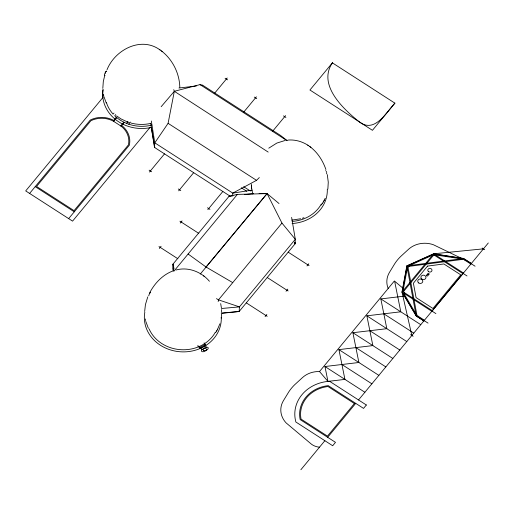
<?xml version="1.0" encoding="UTF-8"?>
<svg xmlns="http://www.w3.org/2000/svg" width="514" height="514" viewBox="0 0 514 514"><rect width="100%" height="100%" fill="white"/><g stroke="black" fill="none" stroke-linecap="round" stroke-linejoin="round"><path stroke-width="0.77" d="M102.813 88.402L103.301 81.52L104.683 75.699M144.665 311.458L145.43 304.596L147.769 296.899M229.886 196.02L154.515 147.428L154.785 142.834L151.315 121.008M232.649 195.416L232.784 193.116L256.537 180.343L259.319 177.555M221.643 313.836L221.238 318.082M327.868 189.081L328.266 182.187L327.309 174.612M411.842 335.481L401.993 292.068L406.857 265.873L433.623 253.8L483.443 248.847M218.174 301.557L218.495 299.855L281.955 223.076L267.087 193.598L259.127 193.367M252.368 190.077L232.784 193.116L154.785 142.834L168.097 123.328L174.33 91.293L173.745 89.654M219.896 323.801L217.467 329.519M325.176 198.308L324.09 200.518M107.021 69.724C114.943 49.787 141.125 35.967 160.098 49.974M326.686 173.931L326.679 172.408M215.764 332.404L216.844 330.65M322.182 203.698L323.467 201.642M150.075 292.036C155.093 282.873 162.816 274.765 172.73 271.019M216.657 330.984L217.653 329.185M323.28 201.976L324.283 200.177M206.384 347.406C209.095 346.378 208.613 349.469 206.557 350.098A11.147 9.785 3.4 0 1 204.598 351.139C201.925 353.06 199.663 350.381 203.043 348.916A11.147 9.785 3.4 0 1 205.002 347.875L206.455 347.226L205.304 345.671L200.736 348.004L201.963 349.771M321.218 205.067L322.387 203.396M332.429 62.804C317.562 84.566 342.478 108.3 358.554 121.291C374.327 134.321 385.866 112.849 394.938 103.102M366.341 404.993L363.546 408.399L328.234 385.635A33.294 29.234 3.4 0 0 300.176 419.585L335.488 442.348L332.686 445.741L295.865 422.007A38.107 33.455 3.4 0 1 329.532 381.266L366.353 405.006M29.606 193.431L90.265 120.045A23.143 20.316 3.4 0 1 113.877 120.456M113.999 113.067L113.119 114.127A36.089 31.688 3.4 0 1 106.449 102.601M115.746 114.577L114.738 115.798A36.089 31.688 3.4 0 0 151.861 125.056M113.311 121.131L121.131 126.174A22.398 19.667 3.4 0 1 128.423 144.89L74.067 210.65L36.558 186.466L90.907 120.706A22.398 19.667 3.4 0 1 113.311 121.131L116.415 117.391M120.739 125.924L123.842 122.171M121.131 126.174L124.266 122.377M126.457 123.354L127.896 121.612M128.751 124.202L130.505 122.075M68.658 218.611L129.335 145.205A23.361 20.515 3.4 0 0 121.696 125.493M149.49 172.036L164.506 153.866M214.704 93.13L227.22 77.993M178.66 190.842L193.675 172.678M243.379 112.54L256.39 96.799M159.321 248.435L161.094 246.29M180.266 223.089L182.046 220.936M207.829 209.648L222.845 191.484M272.548 131.346L285.566 115.605M279.031 203.544L267.087 193.598L237.384 194.401L229.038 196.297L173.019 264.074L172.743 268.674L173.25 271M237.384 194.401L173.867 271.251L173.019 264.074L174.028 268.732M265.076 316.611L266.85 314.465M286.028 291.265L287.801 289.119M306.98 265.918L308.753 263.772M319.522 447.18A14.129 12.4 3.4 0 1 311.523 444.244L286.105 422.894A22.822 20.033 3.4 0 1 283.33 400.83L288.772 391.899A47.873 42.032 3.4 0 1 294.734 384.69L302.701 377.392A22.822 20.033 3.4 0 1 319.522 371.538L394.366 280.985L402.745 288.026M409.941 282.449L403.137 290.68L407.3 268.263L406.439 268.128M410.667 281.576L424.949 264.292M425.669 263.419L432.48 255.182L409.568 265.52L409.163 264.832M410.146 283.522L403.214 291.907L412.864 298.126M410.866 282.649L426.17 264.132M426.89 263.258L433.822 254.873L443.473 261.093M403.766 293.211L404.28 292.594M434.889 255.561L435.397 254.944L461.064 258.799M417.529 316.746L418.036 316.129M464.463 259.962L464.971 259.345M300.876 469.732L324.867 440.704M327.675 437.311L355.733 403.361M358.528 399.956L488.3 242.974M200.267 274.065L267.087 193.598L206.05 267.023L188.111 254.025M114.995 119.094L116.453 117.34M113.69 121.381L116.806 117.635M161.171 106.694L174.33 91.293L200.042 84.604L202.696 85.253L280.483 135.4L287.185 140.618M268.764 148.18L276.808 143.085L285.231 140.431M199.92 347.368L204.842 344.733M302.309 218.27L303.967 217.705M300.619 218.765L291.843 220.108M176.026 270.004C188.163 266.593 201.462 271.835 209.436 281.28M150.435 123.476C144.042 124.883 137.315 124.729 130.986 123.058M471.364 263.464L463.609 258.465L406.857 265.873L416.167 315.866L423.902 320.877L416.167 315.866L401.993 292.068M407.21 267.775L408.077 267.659M415.865 314.253L416.726 314.144M394.797 282.025L400.791 311.792L366.861 315.821L372.856 345.594L338.925 349.623L344.926 379.39L327.951 381.401L324.957 366.521L358.888 362.492L352.893 332.725L386.824 328.69L380.829 298.923L404.614 296.096M178.943 88.022L196.361 85.992M201.109 85.44L202.696 85.253M229.038 196.297L232.958 195.866M244.715 194.581L253.338 193.637M222.286 313.283L239.158 311.49L295.177 243.713L294.856 242.139M221.476 308.503L239.434 306.89L295.306 239.293L291.624 217.403M221.2 313.103L239.158 311.49L239.434 306.89L218.495 299.855L216.465 298.628M287.859 140.084C295.139 139.429 302.573 141.543 308.561 145.68M105.055 75.667L104.316 74.858L105.19 72.647A11.147 9.785 3.4 0 1 106.533 71.022M433.623 253.8L463.609 258.465M402.308 290.371L403.169 290.506M127.6 121.998L129.277 122.563M122.39 123.925L122.852 124.092M116.562 115.888L121.073 118.959L127.491 121.953M460.929 258.047L433.366 244.728A22.822 20.033 3.4 0 0 408.726 249.117L400.753 256.415A47.873 42.032 3.4 0 0 394.797 263.624L389.355 272.555A22.822 20.033 3.4 0 0 388.166 288.482M206.05 267.023L232.733 282.629M471.274 263.573L463.538 258.606L433.649 253.961L407.017 265.976L402.173 292.042L416.301 315.763L424.005 320.755M225.1 78.269L227.567 79.863M254.269 97.075L256.737 98.669M283.439 115.881L285.912 117.475M482.171 248.031L484.715 249.669M200.042 84.604L287.056 140.695M471.171 263.695L475.077 266.213M470.85 264.08L463.397 259.274L407.865 266.522L416.97 315.442L424.423 320.248M435.345 254.912L444.694 260.932M445.696 261.581L463.455 273.03M463.114 273.442L467.02 275.96M444.475 261.742L462.947 273.647L432.332 310.681L413.866 298.775M432.345 255.342L433.058 255.799M168.097 123.328L256.537 180.343M243.707 186.717L250.402 191.035M403.265 290.526L403.978 290.982M241.297 187.764L246.675 191.234M431.998 311.099L435.904 313.617M413.063 299.206L403.715 293.179L415.749 313.624M414.066 299.855L431.824 311.298M424.14 320.601L428.046 323.12M380.829 298.923L420.773 324.675M288.193 252.162L309.1 265.642M383.823 313.81L413.789 333.123M410.57 334.659L413.108 336.297M149.144 170.166L151.611 171.76M178.313 188.972L180.78 190.566M207.483 207.778L209.956 209.371M366.861 315.821L406.805 341.572M369.855 330.708L399.821 350.028M179.919 221.219L198.802 233.388M267.241 277.509L288.148 290.988M352.893 332.725L392.837 358.47M355.887 347.605L385.853 366.925M338.925 349.623L378.869 375.374M158.967 246.566L177.85 258.735M246.296 302.855L267.203 316.335M341.919 364.503L371.885 383.823M324.957 366.521L364.889 392.266M35.222 186.646L74.286 211.832M174.33 91.293L268.186 152.08M309.948 146.67C317.536 152.292 322.805 160.612 325.895 169.447M161.486 50.963C172.62 59.521 179.534 73.444 179.823 87.47M203.326 275.677L204.283 276.359M307.725 145.089L310.912 147.351M159.263 49.383L162.45 51.644M319.522 371.538L327.958 381.407M281.955 223.076L295.306 239.293L295.03 243.893L294.766 242.332M204.109 342.889L205.902 345.44M204.212 343.84L205.491 345.659M199.291 346.455L200.556 348.28M198.372 345.941L200.145 348.498M197.646 345.704L198.468 346.892M431.895 254.578L432.3 255.265M326.139 171.162L326.448 171.792M148.385 328.343L145.796 321.398M106.237 102.961L103.963 96.69M252.862 193.996L251.866 189.955L251.275 184.108M148.713 295.878L149.535 293.301A11.147 9.785 3.4 0 1 150.384 292.196A1.587 1.394 3.4 0 0 149.837 293.468M220.686 303.613L221.399 307.886M103.404 94.248L103.757 95.88M145.244 318.956L145.59 320.588M461.778 258.703L461.919 259.467M409.015 265.59L409.157 266.355M103.07 89.442A38.492 33.795 3.4 0 0 151.322 127.427L154.778 147.602M150.666 123.27L154.515 147.428M251.352 185.772L251.442 186.666M251.519 187.424L251.609 188.317M221.566 309.537L221.656 312.178M215.366 332.185A36.089 31.688 3.4 0 1 181.365 349.726A36.089 31.688 3.4 0 1 149.124 328.941M221.271 317.337A38.499 33.802 3.4 0 1 180.446 351.788A38.499 33.802 3.4 0 1 144.832 312.152M321.256 204.148A36.089 31.688 3.4 0 1 292.151 221.405M327.302 189.216A38.499 33.802 3.4 0 1 292.106 223.526M105.678 73.277A1.587 1.394 3.4 0 1 106.687 71.24M325.593 170.198A1.587 1.394 3.4 0 1 325.709 170.372M151.302 127.427A60.421 53.045 3.4 0 1 149.741 127.755L72.564 221.129L25.7 190.912L102.884 97.532A38.454 33.757 3.4 0 1 103.006 89.854M332.385 62.856L309.936 90.014L372.444 130.312L394.893 103.153L332.385 62.856M427.545 266.091L413.397 283.208L416.077 297.6L432.955 308.477L460.762 274.842L443.884 263.958L427.545 266.091M354.39 403.535L327.457 436.129L301.05 419.109A32.331 28.386 3.4 0 1 327.99 386.515L354.39 403.535M418.743 282.976A2.538 2.229 3.4 0 0 422.784 281.524A2.538 2.229 3.4 0 0 419.283 279.153A2.538 2.229 3.4 0 0 418.743 282.976M421.917 279.134A2.538 2.229 3.4 0 0 425.958 277.682A2.538 2.229 3.4 0 0 422.457 275.311A2.538 2.229 3.4 0 0 421.917 279.134M426.845 275.857A0.797 0.7 3.4 0 0 428.111 275.401A0.797 0.7 3.4 0 0 427.012 274.656A0.797 0.7 3.4 0 0 426.845 275.857M427.892 274.585A0.797 0.7 3.4 0 0 429.164 274.129A0.797 0.7 3.4 0 0 428.066 273.39A0.797 0.7 3.4 0 0 427.892 274.585M428.625 271.681A2.107 1.85 3.4 0 0 431.985 270.48A2.107 1.85 3.4 0 0 429.068 268.507A2.107 1.85 3.4 0 0 428.625 271.681M203.846 350.606A1.587 1.394 3.4 0 0 206.377 349.7A1.587 1.394 3.4 0 0 204.18 348.216A1.587 1.394 3.4 0 0 203.846 350.606"/></g></svg>
